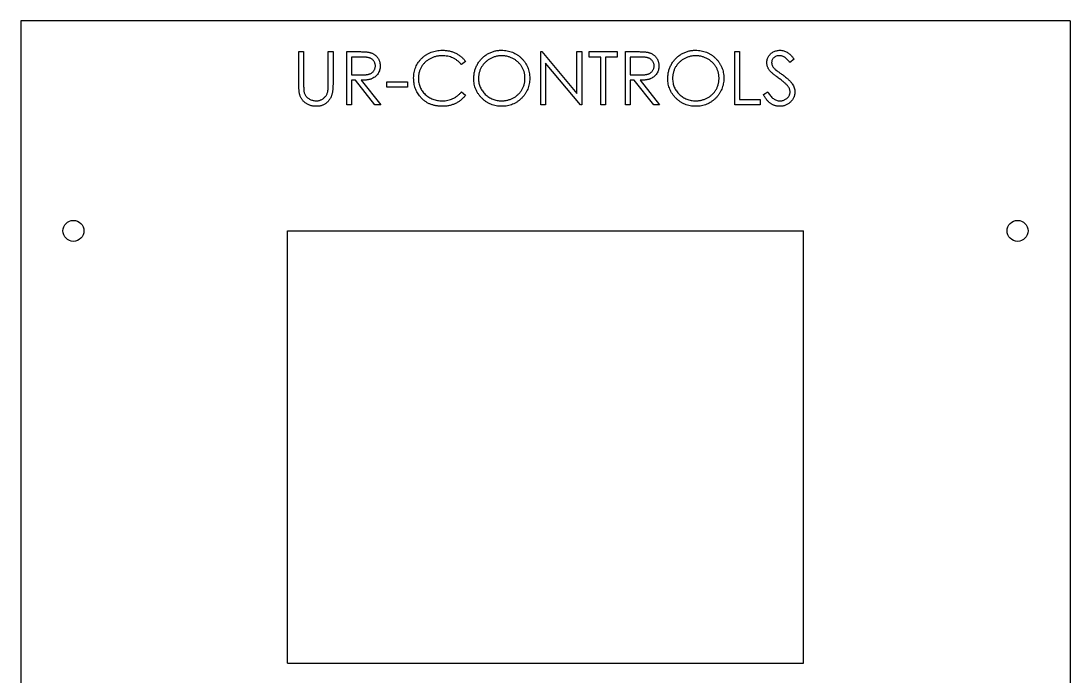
# Model space of a CAD drawing. Header units: millimetres. Extents: x 26 to 276, y 268 to 573.
# Drawn here: x 26.2 to 276.2, y 417.4 to 573.4 of the extents above; entities that cross this region are included whole.
import ezdxf

# ---------------------------------------------------------------- set-up
doc = ezdxf.new("R2010")
doc.units = ezdxf.units.MM

msp = doc.modelspace()

# ---------------------------------------------------------------- linework, layer by layer
at = {"color": 7, "linetype": 'Continuous', "lineweight": 25}
for p, q in [((26.19, 573.45), (26.19, 268.45)), ((276.19, 573.45), (26.19, 573.45)), ((276.19, 573.45), (276.19, 268.45)), ((92.41, 558.47), (92.41, 566.15)), ((92.41, 566.15), (93.55, 566.15)), ((93.55, 566.15), (93.55, 558.54)), ((99.41, 566.15), (100.55, 566.15)), ((99.41, 558.54), (99.41, 566.15)), ((100.55, 566.15), (100.55, 558.47)), ((103.81, 566.15), (106.35, 566.15)), ((103.81, 553.45), (103.81, 566.15)), ((150.05, 566.15), (150.29, 566.15)), ((150.05, 553.45), (150.05, 566.15)), ((150.29, 566.15), (158.68, 556.15)), ((158.68, 566.15), (159.82, 566.15)), ((158.68, 556.15), (158.68, 566.15)), ((159.82, 566.15), (159.82, 553.45)), ((161.61, 564.84), (161.61, 566.15)), ((161.61, 566.15), (168.29, 566.15)), ((168.29, 566.15), (168.29, 564.84)), ((170.24, 566.15), (172.78, 566.15)), ((170.24, 553.45), (170.24, 566.15)), ((196.29, 566.15), (197.43, 566.15)), ((196.29, 553.45), (196.29, 566.15)), ((197.43, 566.15), (197.43, 554.75)), ((104.95, 564.84), (104.95, 560.61)), ((107.33, 564.84), (104.95, 564.84)), ((132.14, 563.81), (131.14, 563.05)), ((159.56, 553.45), (151.19, 563.42)), ((151.19, 563.42), (151.19, 553.45)), ((164.38, 564.84), (161.61, 564.84)), ((164.38, 553.45), (164.38, 564.84)), ((165.52, 564.84), (165.52, 553.45)), ((168.29, 564.84), (165.52, 564.84)), ((173.76, 564.84), (171.38, 564.84)), ((171.38, 564.84), (171.38, 560.61)), ((210.46, 564.32), (209.43, 563.54)), ((104.95, 560.61), (107.27, 560.59)), ((171.38, 560.61), (173.7, 560.59)), ((104.95, 559.31), (104.95, 553.45)), ((105.87, 559.31), (104.95, 559.31)), ((110.54, 553.45), (105.87, 559.31)), ((107.28, 559.31), (111.95, 553.45)), ((113.41, 557.68), (113.41, 558.98)), ((113.41, 558.98), (118.3, 558.98)), ((118.3, 557.68), (113.41, 557.68)), ((118.3, 558.98), (118.3, 557.68)), ((171.38, 559.31), (171.38, 553.45)), ((172.3, 559.31), (171.38, 559.31)), ((176.97, 553.45), (172.3, 559.31)), ((173.71, 559.31), (178.38, 553.45)), ((131.14, 556.54), (132.14, 555.78)), ((203.13, 555.9), (204.2, 556.54)), ((104.95, 553.45), (103.81, 553.45)), ((111.95, 553.45), (110.54, 553.45)), ((151.19, 553.45), (150.05, 553.45)), ((159.82, 553.45), (159.56, 553.45)), ((165.52, 553.45), (164.38, 553.45)), ((171.38, 553.45), (170.24, 553.45)), ((178.38, 553.45), (176.97, 553.45)), ((202.31, 553.45), (196.29, 553.45)), ((197.43, 554.75), (202.31, 554.75)), ((202.31, 554.75), (202.31, 553.45)), ((89.69, 420.45), (89.69, 523.45)), ((89.69, 523.45), (212.69, 523.45)), ((212.69, 420.45), (212.69, 523.45)), ((89.69, 420.45), (212.69, 420.45))]:
    msp.add_line(p, q, dxfattribs=at)
for centre in [(38.69, 523.45), (263.69, 523.45)]:
    msp.add_circle(centre, 2.5, dxfattribs=at)
for points, knots in [([(106.35, 566.15), (106.52, 566.14), (106.85, 566.14), (107.31, 566.14), (107.74, 566.12), (108.12, 566.11), (108.45, 566.08), (108.75, 566.05), (109, 566.02), (109.16, 565.99), (109.23, 565.97)], [0, 0, 0, 0, 0.176258, 0.338434, 0.484822, 0.617158, 0.734698, 0.837385, 0.926372, 1, 1, 1, 1]), ([(109.23, 565.97), (109.32, 565.95), (109.5, 565.9), (109.77, 565.81), (110.02, 565.7), (110.26, 565.57), (110.48, 565.42), (110.7, 565.25), (110.9, 565.06), (111.08, 564.85), (111.25, 564.64), (111.39, 564.4), (111.51, 564.16), (111.61, 563.9), (111.69, 563.63), (111.75, 563.35), (111.78, 563.05), (111.78, 562.85), (111.79, 562.75)], [0, 0, 0, 0, 0.064217, 0.127064, 0.188745, 0.249132, 0.309453, 0.369827, 0.43065, 0.492352, 0.554072, 0.61569, 0.676798, 0.738439, 0.801317, 0.865185, 0.931641, 1, 1, 1, 1]), ([(119.76, 559.87), (119.77, 560.1), (119.78, 560.55), (119.88, 561.21), (120.03, 561.84), (120.24, 562.44), (120.52, 563.02), (120.85, 563.57), (121.25, 564.09), (121.71, 564.57), (122.21, 565.02), (122.74, 565.41), (123.31, 565.73), (123.91, 566.01), (124.54, 566.22), (125.2, 566.36), (125.89, 566.45), (126.36, 566.47), (126.6, 566.47)], [0, 0, 0, 0, 0.0645578, 0.1270135, 0.1879548, 0.2480139, 0.3077477, 0.3682345, 0.4294698, 0.4927434, 0.5562578, 0.6182168, 0.6796555, 0.7412455, 0.8034153, 0.8668155, 0.9323283, 1, 1, 1, 1]), ([(126.53, 565.17), (126.4, 565.17), (126.15, 565.16), (125.77, 565.13), (125.4, 565.07), (125.04, 564.99), (124.69, 564.89), (124.34, 564.77), (124, 564.62), (123.67, 564.45), (123.35, 564.27), (123.05, 564.06), (122.76, 563.84), (122.5, 563.61), (122.25, 563.36), (122.02, 563.09), (121.81, 562.81), (121.62, 562.51), (121.45, 562.21), (121.31, 561.89), (121.18, 561.56), (121.08, 561.22), (121, 560.88), (120.95, 560.52), (120.91, 560.15), (120.91, 559.91), (120.9, 559.78)], [0, 0, 0, 0, 0.043955, 0.087502, 0.130463, 0.172752, 0.215403, 0.25765, 0.300153, 0.343121, 0.385925, 0.427686, 0.468818, 0.509492, 0.549883, 0.58998, 0.630405, 0.670869, 0.711384, 0.751627, 0.791776, 0.832459, 0.873319, 0.914543, 0.956924, 1, 1, 1, 1]), ([(131.14, 563.05), (131.07, 563.14), (130.93, 563.3), (130.7, 563.54), (130.47, 563.76), (130.22, 563.97), (129.96, 564.16), (129.69, 564.33), (129.41, 564.49), (129.02, 564.68), (128.52, 564.88), (127.88, 565.04), (127.21, 565.15), (126.76, 565.16), (126.53, 565.17)], [0, 0, 0, 0, 0.063163, 0.125475, 0.187121, 0.248294, 0.309295, 0.36985, 0.430973, 0.492456, 0.616148, 0.740844, 0.868183, 1, 1, 1, 1]), ([(126.6, 566.47), (126.74, 566.47), (127.03, 566.47), (127.46, 566.43), (127.88, 566.38), (128.28, 566.3), (128.68, 566.2), (129.06, 566.08), (129.44, 565.94), (129.8, 565.78), (130.15, 565.59), (130.48, 565.39), (130.8, 565.17), (131.1, 564.94), (131.38, 564.68), (131.65, 564.41), (131.91, 564.12), (132.06, 563.92), (132.14, 563.81)], [0, 0, 0, 0, 0.068548, 0.135683, 0.201215, 0.265682, 0.329267, 0.392395, 0.45507, 0.517127, 0.57879, 0.63974, 0.700192, 0.759806, 0.819628, 0.879355, 0.939512, 1, 1, 1, 1]), ([(134.09, 559.74), (134.09, 559.89), (134.1, 560.19), (134.15, 560.64), (134.21, 561.08), (134.31, 561.51), (134.44, 561.93), (134.58, 562.34), (134.77, 562.74), (134.97, 563.14), (135.2, 563.52), (135.46, 563.88), (135.72, 564.22), (136.02, 564.53), (136.33, 564.83), (136.66, 565.1), (137.01, 565.36), (137.38, 565.59), (137.77, 565.8), (138.16, 565.98), (138.56, 566.13), (138.97, 566.25), (139.39, 566.35), (139.82, 566.42), (140.25, 566.47), (140.54, 566.47), (140.69, 566.47)], [0, 0, 0, 0, 0.043209, 0.085873, 0.12812, 0.170152, 0.211918, 0.253753, 0.296006, 0.338443, 0.381015, 0.42282, 0.464089, 0.505126, 0.545975, 0.586985, 0.628339, 0.670084, 0.711992, 0.753039, 0.794049, 0.834886, 0.875498, 0.916547, 0.958004, 1, 1, 1, 1]), ([(140.74, 565.17), (140.62, 565.17), (140.38, 565.16), (140.03, 565.13), (139.67, 565.07), (139.33, 564.99), (138.99, 564.89), (138.65, 564.76), (138.31, 564.61), (137.99, 564.44), (137.67, 564.26), (137.38, 564.05), (137.1, 563.83), (136.83, 563.59), (136.59, 563.34), (136.36, 563.07), (136.15, 562.79), (135.96, 562.49), (135.79, 562.18), (135.64, 561.86), (135.51, 561.52), (135.41, 561.18), (135.33, 560.84), (135.28, 560.48), (135.24, 560.12), (135.23, 559.87), (135.23, 559.74)], [0, 0, 0, 0, 0.042023, 0.083645, 0.124984, 0.166247, 0.207702, 0.249631, 0.291742, 0.334743, 0.37746, 0.419556, 0.461044, 0.502096, 0.542891, 0.583801, 0.624864, 0.666225, 0.707399, 0.748557, 0.789655, 0.83074, 0.87207, 0.913993, 0.956498, 1, 1, 1, 1]), ([(140.69, 566.47), (140.92, 566.46), (141.38, 566.45), (142.06, 566.36), (142.71, 566.21), (143.33, 566), (143.92, 565.73), (144.48, 565.39), (145.02, 565), (145.51, 564.55), (145.96, 564.06), (146.36, 563.53), (146.69, 562.98), (146.97, 562.4), (147.18, 561.79), (147.33, 561.15), (147.43, 560.48), (147.44, 560.03), (147.44, 559.8)], [0, 0, 0, 0, 0.06657, 0.130749, 0.193413, 0.254989, 0.316114, 0.377262, 0.439401, 0.502971, 0.566525, 0.628231, 0.689091, 0.749345, 0.81017, 0.87161, 0.934869, 1, 1, 1, 1]), ([(146.3, 559.8), (146.3, 559.93), (146.3, 560.17), (146.26, 560.53), (146.21, 560.88), (146.13, 561.23), (146.03, 561.56), (145.9, 561.89), (145.75, 562.2), (145.58, 562.51), (145.39, 562.8), (145.18, 563.09), (144.95, 563.35), (144.71, 563.6), (144.44, 563.83), (144.16, 564.05), (143.86, 564.26), (143.54, 564.44), (143.21, 564.61), (142.87, 564.76), (142.53, 564.89), (142.18, 564.99), (141.83, 565.07), (141.47, 565.13), (141.11, 565.16), (140.87, 565.17), (140.74, 565.17)], [0, 0, 0, 0, 0.042915, 0.08513, 0.126473, 0.167453, 0.207976, 0.248249, 0.28875, 0.32967, 0.370537, 0.411129, 0.451819, 0.492406, 0.533486, 0.575263, 0.617441, 0.660672, 0.70394, 0.746868, 0.789079, 0.831104, 0.873238, 0.915166, 0.957381, 1, 1, 1, 1]), ([(172.78, 566.15), (172.95, 566.14), (173.28, 566.14), (173.74, 566.14), (174.17, 566.12), (174.55, 566.11), (174.89, 566.08), (175.18, 566.05), (175.44, 566.02), (175.59, 565.99), (175.66, 565.97)], [0, 0, 0, 0, 0.176258, 0.338434, 0.484822, 0.617158, 0.734698, 0.837385, 0.926372, 1, 1, 1, 1]), ([(175.66, 565.97), (175.75, 565.95), (175.93, 565.9), (176.2, 565.81), (176.45, 565.7), (176.69, 565.57), (176.91, 565.42), (177.13, 565.25), (177.33, 565.06), (177.51, 564.85), (177.68, 564.64), (177.82, 564.4), (177.94, 564.16), (178.04, 563.9), (178.12, 563.63), (178.18, 563.35), (178.21, 563.05), (178.22, 562.85), (178.22, 562.75)], [0, 0, 0, 0, 0.064217, 0.127064, 0.188745, 0.249132, 0.309453, 0.369827, 0.43065, 0.492352, 0.554072, 0.61569, 0.676798, 0.738439, 0.801317, 0.865185, 0.931641, 1, 1, 1, 1]), ([(180.33, 559.74), (180.34, 559.89), (180.34, 560.19), (180.39, 560.64), (180.45, 561.08), (180.55, 561.51), (180.68, 561.93), (180.83, 562.34), (181.01, 562.74), (181.21, 563.14), (181.44, 563.52), (181.7, 563.88), (181.96, 564.22), (182.26, 564.53), (182.57, 564.83), (182.9, 565.1), (183.25, 565.36), (183.62, 565.59), (184.01, 565.8), (184.4, 565.98), (184.8, 566.13), (185.21, 566.25), (185.63, 566.35), (186.06, 566.42), (186.49, 566.47), (186.78, 566.47), (186.93, 566.47)], [0, 0, 0, 0, 0.043209, 0.085873, 0.12812, 0.170152, 0.211918, 0.253753, 0.296006, 0.338443, 0.381015, 0.42282, 0.464089, 0.505126, 0.545975, 0.586985, 0.628339, 0.670084, 0.711992, 0.753039, 0.794049, 0.834886, 0.875498, 0.916547, 0.958004, 1, 1, 1, 1]), ([(186.98, 565.17), (186.86, 565.17), (186.62, 565.16), (186.27, 565.13), (185.92, 565.07), (185.57, 564.99), (185.23, 564.89), (184.89, 564.76), (184.56, 564.61), (184.23, 564.44), (183.92, 564.26), (183.62, 564.05), (183.34, 563.83), (183.07, 563.59), (182.83, 563.34), (182.6, 563.07), (182.39, 562.79), (182.2, 562.49), (182.03, 562.18), (181.88, 561.86), (181.75, 561.52), (181.65, 561.18), (181.57, 560.84), (181.52, 560.48), (181.48, 560.12), (181.48, 559.87), (181.47, 559.74)], [0, 0, 0, 0, 0.042023, 0.083645, 0.124984, 0.166247, 0.207702, 0.249631, 0.291742, 0.334743, 0.37746, 0.419556, 0.461044, 0.502096, 0.542891, 0.583801, 0.624864, 0.666225, 0.707399, 0.748557, 0.789655, 0.83074, 0.87207, 0.913993, 0.956498, 1, 1, 1, 1]), ([(186.93, 566.47), (187.16, 566.46), (187.63, 566.45), (188.3, 566.36), (188.95, 566.21), (189.57, 566), (190.16, 565.73), (190.73, 565.39), (191.26, 565), (191.75, 564.55), (192.2, 564.06), (192.6, 563.53), (192.94, 562.98), (193.21, 562.4), (193.43, 561.79), (193.57, 561.15), (193.67, 560.48), (193.68, 560.03), (193.69, 559.8)], [0, 0, 0, 0, 0.06657, 0.130749, 0.193413, 0.254989, 0.316114, 0.377262, 0.439401, 0.502971, 0.566525, 0.628231, 0.689091, 0.749345, 0.81017, 0.87161, 0.934869, 1, 1, 1, 1]), ([(192.55, 559.8), (192.54, 559.93), (192.54, 560.17), (192.5, 560.53), (192.45, 560.88), (192.37, 561.23), (192.27, 561.56), (192.14, 561.89), (191.99, 562.2), (191.82, 562.51), (191.63, 562.8), (191.42, 563.09), (191.19, 563.35), (190.95, 563.6), (190.68, 563.83), (190.4, 564.05), (190.1, 564.26), (189.78, 564.44), (189.45, 564.61), (189.11, 564.76), (188.77, 564.89), (188.42, 564.99), (188.07, 565.07), (187.71, 565.13), (187.35, 565.16), (187.11, 565.17), (186.98, 565.17)], [0, 0, 0, 0, 0.042915, 0.08513, 0.126473, 0.167453, 0.207976, 0.248249, 0.28875, 0.32967, 0.370537, 0.411129, 0.451819, 0.492406, 0.533486, 0.575263, 0.617441, 0.660672, 0.70394, 0.746868, 0.789079, 0.831104, 0.873238, 0.915166, 0.957381, 1, 1, 1, 1]), ([(203.94, 563.51), (203.95, 563.64), (203.96, 563.91), (204.04, 564.3), (204.16, 564.67), (204.34, 565.02), (204.56, 565.34), (204.82, 565.63), (205.14, 565.87), (205.48, 566.09), (205.85, 566.26), (206.24, 566.38), (206.65, 566.46), (206.93, 566.47), (207.07, 566.47)], [0, 0, 0, 0, 0.083785, 0.16578, 0.24628, 0.327461, 0.408797, 0.489715, 0.571376, 0.655523, 0.741019, 0.826547, 0.911989, 1, 1, 1, 1]), ([(206.95, 565.17), (206.81, 565.16), (206.56, 565.16), (206.2, 565.06), (205.88, 564.92), (205.6, 564.71), (205.37, 564.47), (205.2, 564.19), (205.1, 563.88), (205.09, 563.67), (205.08, 563.56)], [0, 0, 0, 0, 0.143073, 0.275903, 0.402371, 0.528414, 0.650356, 0.765895, 0.880774, 1, 1, 1, 1]), ([(209.43, 563.54), (209.36, 563.62), (209.24, 563.77), (209.06, 563.99), (208.89, 564.19), (208.72, 564.36), (208.56, 564.51), (208.41, 564.65), (208.26, 564.76), (208.08, 564.88), (207.85, 565), (207.56, 565.1), (207.26, 565.16), (207.05, 565.16), (206.95, 565.17)], [0, 0, 0, 0, 0.098469, 0.189629, 0.274184, 0.352183, 0.423199, 0.488551, 0.548473, 0.60144, 0.701198, 0.799592, 0.898545, 1, 1, 1, 1]), ([(207.07, 566.47), (207.22, 566.47), (207.52, 566.46), (207.96, 566.37), (208.38, 566.22), (208.72, 566.05), (208.98, 565.88), (209.19, 565.73), (209.39, 565.56), (209.6, 565.36), (209.81, 565.13), (210.02, 564.88), (210.24, 564.61), (210.38, 564.42), (210.46, 564.32)], [0, 0, 0, 0, 0.1072328, 0.2132518, 0.3188304, 0.4267935, 0.483646, 0.5436038, 0.6083076, 0.6771268, 0.7506856, 0.8287134, 0.9121903, 1, 1, 1, 1]), ([(107.27, 560.59), (107.38, 560.59), (107.59, 560.59), (107.9, 560.61), (108.18, 560.62), (108.44, 560.65), (108.68, 560.68), (108.9, 560.72), (109.09, 560.77), (109.32, 560.84), (109.58, 560.96), (109.85, 561.13), (110.09, 561.34), (110.29, 561.58), (110.45, 561.85), (110.56, 562.14), (110.63, 562.44), (110.64, 562.65), (110.65, 562.75)], [0, 0, 0, 0, 0.071668, 0.138913, 0.201185, 0.259124, 0.312255, 0.360682, 0.405086, 0.445102, 0.518778, 0.589462, 0.658462, 0.727283, 0.796322, 0.863175, 0.930949, 1, 1, 1, 1]), ([(111.79, 562.75), (111.78, 562.58), (111.77, 562.25), (111.67, 561.77), (111.52, 561.32), (111.3, 560.91), (111.02, 560.54), (110.68, 560.21), (110.29, 559.93), (109.93, 559.74), (109.6, 559.62), (109.34, 559.54), (109.05, 559.47), (108.74, 559.41), (108.41, 559.36), (108.05, 559.33), (107.68, 559.31), (107.42, 559.31), (107.28, 559.31)], [0, 0, 0, 0, 0.07878, 0.153721, 0.226714, 0.299191, 0.37119, 0.443006, 0.516689, 0.593217, 0.633873, 0.676989, 0.7229, 0.771959, 0.824211, 0.879379, 0.937948, 1, 1, 1, 1]), ([(110.65, 562.75), (110.64, 562.85), (110.63, 563.06), (110.56, 563.35), (110.44, 563.63), (110.28, 563.89), (110.09, 564.13), (109.86, 564.33), (109.6, 564.5), (109.36, 564.61), (109.14, 564.68), (108.96, 564.72), (108.75, 564.76), (108.51, 564.79), (108.25, 564.81), (107.96, 564.83), (107.66, 564.84), (107.44, 564.84), (107.33, 564.84)], [0, 0, 0, 0, 0.068814, 0.136365, 0.204019, 0.273064, 0.342913, 0.410965, 0.479169, 0.549308, 0.587652, 0.630647, 0.678879, 0.731934, 0.791111, 0.855283, 0.925086, 1, 1, 1, 1]), ([(173.7, 560.59), (173.81, 560.59), (174.02, 560.59), (174.33, 560.61), (174.61, 560.62), (174.87, 560.65), (175.11, 560.68), (175.33, 560.72), (175.53, 560.77), (175.75, 560.84), (176.01, 560.96), (176.29, 561.13), (176.52, 561.34), (176.72, 561.58), (176.88, 561.85), (176.99, 562.14), (177.06, 562.44), (177.07, 562.65), (177.08, 562.75)], [0, 0, 0, 0, 0.071668, 0.138913, 0.201185, 0.259124, 0.312255, 0.360682, 0.405086, 0.445102, 0.518778, 0.589462, 0.658462, 0.727283, 0.796322, 0.863175, 0.930949, 1, 1, 1, 1]), ([(178.22, 562.75), (178.21, 562.58), (178.2, 562.25), (178.1, 561.77), (177.95, 561.32), (177.73, 560.91), (177.45, 560.54), (177.11, 560.21), (176.72, 559.93), (176.36, 559.74), (176.04, 559.62), (175.77, 559.54), (175.48, 559.47), (175.17, 559.41), (174.84, 559.36), (174.48, 559.33), (174.11, 559.31), (173.85, 559.31), (173.71, 559.31)], [0, 0, 0, 0, 0.07878, 0.153721, 0.226714, 0.299191, 0.37119, 0.443006, 0.516689, 0.593217, 0.633873, 0.676989, 0.7229, 0.771959, 0.824211, 0.879379, 0.937948, 1, 1, 1, 1]), ([(177.08, 562.75), (177.07, 562.85), (177.06, 563.06), (176.99, 563.35), (176.87, 563.63), (176.71, 563.89), (176.52, 564.13), (176.29, 564.33), (176.03, 564.5), (175.79, 564.61), (175.58, 564.68), (175.39, 564.72), (175.18, 564.76), (174.94, 564.79), (174.68, 564.81), (174.4, 564.83), (174.09, 564.84), (173.87, 564.84), (173.76, 564.84)], [0, 0, 0, 0, 0.068814, 0.136365, 0.204019, 0.273064, 0.342913, 0.410965, 0.479169, 0.549308, 0.587652, 0.630647, 0.678879, 0.731934, 0.791111, 0.855283, 0.925086, 1, 1, 1, 1]), ([(204.65, 561.57), (204.6, 561.65), (204.49, 561.8), (204.34, 562.03), (204.22, 562.26), (204.12, 562.5), (204.04, 562.75), (203.98, 563), (203.95, 563.25), (203.94, 563.42), (203.94, 563.51)], [0, 0, 0, 0, 0.133507, 0.262559, 0.388264, 0.512667, 0.633722, 0.755394, 0.877553, 1, 1, 1, 1]), ([(205.08, 563.56), (205.08, 563.49), (205.09, 563.36), (205.13, 563.16), (205.18, 562.95), (205.26, 562.76), (205.37, 562.55), (205.52, 562.35), (205.7, 562.13), (205.84, 561.99), (205.92, 561.92)], [0, 0, 0, 0, 0.107285, 0.214746, 0.322939, 0.434116, 0.553412, 0.686073, 0.834256, 1, 1, 1, 1]), ([(206.73, 559.85), (206.6, 559.94), (206.34, 560.12), (205.99, 560.39), (205.67, 560.64), (205.39, 560.87), (205.15, 561.07), (204.94, 561.25), (204.78, 561.42), (204.69, 561.53), (204.65, 561.57)], [0, 0, 0, 0, 0.181535, 0.347082, 0.495568, 0.628357, 0.74552, 0.845831, 0.930782, 1, 1, 1, 1]), ([(205.92, 561.92), (205.95, 561.89), (206.01, 561.84), (206.13, 561.74), (206.29, 561.62), (206.49, 561.47), (206.72, 561.3), (206.99, 561.11), (207.3, 560.89), (207.51, 560.74), (207.63, 560.66)], [0, 0, 0, 0, 0.052594, 0.124952, 0.218094, 0.333502, 0.468789, 0.624938, 0.801683, 1, 1, 1, 1]), ([(207.63, 560.66), (207.76, 560.55), (208.03, 560.36), (208.41, 560.07), (208.76, 559.78), (209.07, 559.51), (209.34, 559.24), (209.59, 558.98), (209.8, 558.73), (210.03, 558.41), (210.27, 558.01), (210.47, 557.53), (210.59, 557.04), (210.61, 556.72), (210.62, 556.56)], [0, 0, 0, 0, 0.096972, 0.187773, 0.272396, 0.351321, 0.424335, 0.491909, 0.554233, 0.611268, 0.716348, 0.81454, 0.908495, 1, 1, 1, 1]), ([(92.64, 555.8), (92.62, 555.87), (92.58, 556.01), (92.53, 556.26), (92.5, 556.53), (92.46, 556.85), (92.44, 557.2), (92.42, 557.59), (92.41, 558.02), (92.41, 558.32), (92.41, 558.47)], [0, 0, 0, 0, 0.0781299, 0.1694654, 0.2743353, 0.3921102, 0.5236873, 0.6683654, 0.8271319, 1, 1, 1, 1]), ([(93.55, 558.54), (93.55, 558.43), (93.55, 558.22), (93.55, 557.93), (93.56, 557.67), (93.56, 557.45), (93.57, 557.25), (93.58, 557.09), (93.59, 556.96), (93.6, 556.88), (93.6, 556.85)], [0, 0, 0, 0, 0.1910786, 0.3626046, 0.5160988, 0.650038, 0.7659767, 0.862374, 0.9408421, 1, 1, 1, 1]), ([(100.55, 558.47), (100.55, 558.34), (100.55, 558.07), (100.53, 557.67), (100.51, 557.3), (100.47, 556.94), (100.43, 556.61), (100.38, 556.29), (100.31, 556), (100.23, 555.72), (100.14, 555.46), (100.03, 555.21), (99.9, 554.97), (99.75, 554.74), (99.58, 554.51), (99.38, 554.3), (99.17, 554.09), (98.94, 553.89), (98.7, 553.71), (98.44, 553.55), (98.16, 553.42), (97.88, 553.31), (97.58, 553.22), (97.26, 553.16), (96.94, 553.13), (96.72, 553.12), (96.61, 553.12)], [0, 0, 0, 0, 0.054858, 0.107059, 0.156978, 0.203992, 0.248492, 0.290483, 0.330489, 0.367886, 0.403858, 0.440009, 0.476295, 0.512792, 0.550485, 0.588381, 0.627645, 0.667979, 0.708433, 0.748602, 0.789088, 0.829461, 0.870371, 0.912214, 0.955547, 1, 1, 1, 1]), ([(99.28, 556.56), (99.29, 556.61), (99.32, 556.71), (99.34, 556.88), (99.36, 557.08), (99.38, 557.31), (99.4, 557.57), (99.41, 557.86), (99.41, 558.19), (99.41, 558.42), (99.41, 558.54)], [0, 0, 0, 0, 0.069835, 0.155621, 0.257802, 0.373811, 0.506402, 0.655564, 0.820079, 1, 1, 1, 1]), ([(121.38, 555.34), (121.25, 555.5), (120.99, 555.81), (120.66, 556.32), (120.38, 556.85), (120.16, 557.41), (119.98, 557.99), (119.86, 558.6), (119.78, 559.22), (119.77, 559.65), (119.76, 559.87)], [0, 0, 0, 0, 0.124329, 0.247156, 0.36878, 0.490734, 0.613614, 0.738958, 0.867311, 1, 1, 1, 1]), ([(120.9, 559.78), (120.91, 559.59), (120.92, 559.23), (121, 558.69), (121.12, 558.17), (121.3, 557.68), (121.53, 557.21), (121.81, 556.76), (122.14, 556.34), (122.52, 555.95), (122.93, 555.59), (123.38, 555.28), (123.85, 555.01), (124.35, 554.8), (124.88, 554.63), (125.43, 554.51), (126.01, 554.43), (126.4, 554.43), (126.61, 554.42)], [0, 0, 0, 0, 0.064323, 0.12629, 0.186726, 0.246146, 0.305576, 0.365429, 0.426326, 0.48884, 0.551725, 0.613919, 0.675484, 0.737334, 0.800229, 0.864502, 0.931041, 1, 1, 1, 1]), ([(140.79, 553.12), (140.56, 553.13), (140.11, 553.14), (139.44, 553.23), (138.8, 553.38), (138.19, 553.59), (137.6, 553.87), (137.05, 554.2), (136.52, 554.6), (136.02, 555.05), (135.57, 555.54), (135.18, 556.06), (134.84, 556.61), (134.57, 557.19), (134.35, 557.79), (134.21, 558.42), (134.11, 559.07), (134.1, 559.51), (134.09, 559.74)], [0, 0, 0, 0, 0.065819, 0.129747, 0.192072, 0.253459, 0.31457, 0.37628, 0.439026, 0.503267, 0.567493, 0.629705, 0.691, 0.751452, 0.812004, 0.87315, 0.935635, 1, 1, 1, 1]), ([(135.23, 559.74), (135.24, 559.56), (135.25, 559.2), (135.33, 558.67), (135.45, 558.16), (135.63, 557.68), (135.86, 557.21), (136.14, 556.77), (136.47, 556.35), (136.84, 555.96), (137.25, 555.6), (137.69, 555.28), (138.15, 555.02), (138.63, 554.8), (139.13, 554.63), (139.65, 554.51), (140.19, 554.43), (140.56, 554.43), (140.74, 554.42)], [0, 0, 0, 0, 0.064504, 0.126899, 0.187747, 0.24815, 0.308586, 0.369583, 0.431827, 0.49618, 0.560668, 0.623504, 0.68526, 0.746537, 0.808327, 0.870486, 0.934317, 1, 1, 1, 1]), ([(140.74, 554.42), (140.87, 554.42), (141.12, 554.43), (141.49, 554.46), (141.85, 554.52), (142.21, 554.6), (142.56, 554.7), (142.9, 554.81), (143.23, 554.96), (143.56, 555.13), (143.87, 555.31), (144.17, 555.51), (144.45, 555.73), (144.71, 555.97), (144.96, 556.22), (145.19, 556.48), (145.39, 556.77), (145.58, 557.07), (145.75, 557.38), (145.9, 557.7), (146.03, 558.03), (146.13, 558.37), (146.21, 558.71), (146.26, 559.07), (146.3, 559.43), (146.3, 559.68), (146.3, 559.8)], [0, 0, 0, 0, 0.043633, 0.086538, 0.129177, 0.171436, 0.213416, 0.255266, 0.297369, 0.339941, 0.382347, 0.423953, 0.464871, 0.505572, 0.546003, 0.586568, 0.627065, 0.668271, 0.709549, 0.750428, 0.791096, 0.832027, 0.873136, 0.914611, 0.956956, 1, 1, 1, 1]), ([(147.44, 559.8), (147.44, 559.57), (147.43, 559.12), (147.33, 558.46), (147.18, 557.83), (146.97, 557.22), (146.7, 556.63), (146.36, 556.08), (145.97, 555.55), (145.52, 555.06), (145.02, 554.6), (144.5, 554.21), (143.95, 553.87), (143.36, 553.6), (142.76, 553.38), (142.13, 553.23), (141.47, 553.14), (141.02, 553.13), (140.79, 553.12)], [0, 0, 0, 0, 0.065227, 0.128569, 0.19032, 0.251378, 0.312388, 0.373789, 0.436431, 0.500567, 0.564687, 0.627136, 0.688455, 0.749246, 0.810155, 0.871671, 0.934773, 1, 1, 1, 1]), ([(187.03, 553.12), (186.8, 553.13), (186.35, 553.14), (185.68, 553.23), (185.04, 553.38), (184.43, 553.59), (183.85, 553.87), (183.29, 554.2), (182.76, 554.6), (182.27, 555.05), (181.81, 555.54), (181.42, 556.06), (181.08, 556.61), (180.81, 557.19), (180.59, 557.79), (180.45, 558.42), (180.35, 559.07), (180.34, 559.51), (180.33, 559.74)], [0, 0, 0, 0, 0.065819, 0.129747, 0.192072, 0.253459, 0.31457, 0.37628, 0.439026, 0.503267, 0.567493, 0.629705, 0.691, 0.751452, 0.812004, 0.87315, 0.935635, 1, 1, 1, 1]), ([(181.47, 559.74), (181.48, 559.56), (181.49, 559.2), (181.57, 558.67), (181.69, 558.16), (181.87, 557.68), (182.1, 557.21), (182.38, 556.77), (182.71, 556.35), (183.08, 555.96), (183.5, 555.6), (183.93, 555.28), (184.39, 555.02), (184.87, 554.8), (185.37, 554.63), (185.89, 554.51), (186.43, 554.43), (186.8, 554.43), (186.98, 554.42)], [0, 0, 0, 0, 0.064504, 0.126899, 0.187747, 0.24815, 0.308586, 0.369583, 0.431827, 0.49618, 0.560668, 0.623504, 0.68526, 0.746537, 0.808327, 0.870486, 0.934317, 1, 1, 1, 1]), ([(186.98, 554.42), (187.11, 554.42), (187.36, 554.43), (187.73, 554.46), (188.09, 554.52), (188.45, 554.6), (188.8, 554.7), (189.14, 554.81), (189.47, 554.96), (189.8, 555.13), (190.12, 555.31), (190.42, 555.51), (190.69, 555.73), (190.96, 555.97), (191.2, 556.22), (191.43, 556.48), (191.63, 556.77), (191.82, 557.07), (191.99, 557.38), (192.14, 557.7), (192.27, 558.03), (192.37, 558.37), (192.45, 558.71), (192.5, 559.07), (192.54, 559.43), (192.54, 559.68), (192.55, 559.8)], [0, 0, 0, 0, 0.043633, 0.086538, 0.129177, 0.171436, 0.213416, 0.255266, 0.297369, 0.339941, 0.382347, 0.423953, 0.464871, 0.505572, 0.546003, 0.586568, 0.627065, 0.668271, 0.709549, 0.750428, 0.791096, 0.832027, 0.873136, 0.914611, 0.956956, 1, 1, 1, 1]), ([(193.69, 559.8), (193.68, 559.57), (193.67, 559.12), (193.57, 558.46), (193.42, 557.83), (193.21, 557.22), (192.94, 556.63), (192.6, 556.08), (192.21, 555.55), (191.76, 555.06), (191.26, 554.6), (190.74, 554.21), (190.19, 553.87), (189.61, 553.6), (189, 553.38), (188.37, 553.23), (187.71, 553.14), (187.26, 553.13), (187.03, 553.12)], [0, 0, 0, 0, 0.065227, 0.128569, 0.19032, 0.251378, 0.312388, 0.373789, 0.436431, 0.500567, 0.564687, 0.627136, 0.688455, 0.749246, 0.810155, 0.871671, 0.934773, 1, 1, 1, 1]), ([(209.02, 557.82), (208.97, 557.89), (208.85, 558.05), (208.64, 558.27), (208.4, 558.51), (208.13, 558.76), (207.83, 559.01), (207.49, 559.29), (207.13, 559.56), (206.87, 559.75), (206.73, 559.85)], [0, 0, 0, 0, 0.090279, 0.18953, 0.299198, 0.418926, 0.548376, 0.688136, 0.839084, 1, 1, 1, 1]), ([(209.48, 556.57), (209.47, 556.68), (209.46, 556.9), (209.37, 557.21), (209.23, 557.53), (209.09, 557.72), (209.02, 557.82)], [0, 0, 0, 0, 0.234723, 0.477158, 0.728556, 1, 1, 1, 1]), ([(96.61, 553.12), (96.48, 553.12), (96.24, 553.13), (95.89, 553.16), (95.55, 553.22), (95.22, 553.3), (94.91, 553.4), (94.61, 553.53), (94.33, 553.68), (94.06, 553.85), (93.8, 554.04), (93.57, 554.25), (93.36, 554.47), (93.17, 554.7), (93, 554.96), (92.86, 555.22), (92.73, 555.5), (92.67, 555.7), (92.64, 555.8)], [0, 0, 0, 0, 0.071175, 0.139644, 0.206317, 0.271373, 0.335418, 0.398076, 0.460608, 0.52297, 0.584716, 0.644895, 0.704291, 0.762998, 0.821087, 0.880104, 0.939388, 1, 1, 1, 1]), ([(93.6, 556.85), (93.62, 556.73), (93.66, 556.5), (93.75, 556.17), (93.88, 555.87), (94.03, 555.59), (94.24, 555.35), (94.48, 555.13), (94.77, 554.93), (95.1, 554.75), (95.46, 554.61), (95.82, 554.5), (96.18, 554.43), (96.42, 554.43), (96.54, 554.42)], [0, 0, 0, 0, 0.086315, 0.167766, 0.244433, 0.318135, 0.391884, 0.470068, 0.553904, 0.644339, 0.736875, 0.826168, 0.913679, 1, 1, 1, 1]), ([(96.54, 554.42), (96.65, 554.43), (96.85, 554.43), (97.16, 554.48), (97.46, 554.57), (97.75, 554.68), (98.03, 554.83), (98.28, 555), (98.51, 555.2), (98.72, 555.42), (98.9, 555.67), (99.06, 555.94), (99.19, 556.24), (99.25, 556.46), (99.28, 556.56)], [0, 0, 0, 0, 0.082891, 0.165303, 0.247762, 0.331528, 0.41528, 0.496366, 0.577151, 0.657783, 0.739322, 0.823793, 0.909476, 1, 1, 1, 1]), ([(126.61, 553.12), (126.48, 553.12), (126.21, 553.12), (125.81, 553.15), (125.42, 553.19), (125.04, 553.26), (124.68, 553.33), (124.32, 553.43), (123.98, 553.54), (123.64, 553.67), (123.32, 553.82), (123.01, 553.98), (122.71, 554.17), (122.42, 554.37), (122.14, 554.58), (121.87, 554.82), (121.62, 555.07), (121.46, 555.25), (121.38, 555.34)], [0, 0, 0, 0, 0.0696628, 0.1377496, 0.2039167, 0.2687799, 0.3324137, 0.3947535, 0.45618, 0.5169956, 0.5773959, 0.6371983, 0.6969992, 0.7567562, 0.8165539, 0.876948, 0.9381318, 1, 1, 1, 1]), ([(126.61, 554.42), (126.83, 554.43), (127.26, 554.44), (127.9, 554.54), (128.52, 554.71), (129.1, 554.94), (129.66, 555.24), (130.19, 555.61), (130.69, 556.04), (130.99, 556.37), (131.14, 556.54)], [0, 0, 0, 0, 0.1285152, 0.2529486, 0.3747547, 0.4959398, 0.6171806, 0.7409095, 0.8678111, 1, 1, 1, 1]), ([(132.14, 555.78), (132.06, 555.68), (131.9, 555.47), (131.64, 555.18), (131.37, 554.91), (131.08, 554.65), (130.78, 554.41), (130.46, 554.19), (130.12, 553.99), (129.78, 553.81), (129.42, 553.65), (129.05, 553.51), (128.67, 553.39), (128.28, 553.29), (127.88, 553.21), (127.46, 553.16), (127.04, 553.12), (126.76, 553.12), (126.61, 553.12)], [0, 0, 0, 0, 0.061674, 0.123053, 0.183475, 0.243727, 0.304279, 0.364863, 0.425946, 0.487391, 0.54922, 0.611144, 0.673529, 0.736961, 0.800785, 0.866013, 0.932101, 1, 1, 1, 1]), ([(206.99, 553.12), (206.89, 553.12), (206.7, 553.13), (206.42, 553.16), (206.15, 553.2), (205.88, 553.28), (205.62, 553.37), (205.36, 553.48), (205.12, 553.61), (204.87, 553.76), (204.64, 553.93), (204.41, 554.13), (204.18, 554.36), (203.96, 554.62), (203.74, 554.9), (203.53, 555.2), (203.33, 555.54), (203.2, 555.77), (203.13, 555.9)], [0, 0, 0, 0, 0.057208, 0.113696, 0.169178, 0.224159, 0.27872, 0.333794, 0.389241, 0.445822, 0.503704, 0.564294, 0.627975, 0.695038, 0.765373, 0.839611, 0.917538, 1, 1, 1, 1]), ([(204.2, 556.54), (204.3, 556.37), (204.49, 556.05), (204.81, 555.62), (205.14, 555.25), (205.49, 554.95), (205.84, 554.71), (206.22, 554.55), (206.6, 554.44), (206.86, 554.43), (206.99, 554.42)], [0, 0, 0, 0, 0.159004, 0.304646, 0.438547, 0.562322, 0.677433, 0.786897, 0.893611, 1, 1, 1, 1]), ([(206.99, 554.42), (207.1, 554.43), (207.32, 554.43), (207.65, 554.49), (207.96, 554.58), (208.26, 554.71), (208.54, 554.87), (208.79, 555.06), (209, 555.27), (209.17, 555.51), (209.31, 555.76), (209.41, 556.03), (209.47, 556.3), (209.47, 556.48), (209.48, 556.57)], [0, 0, 0, 0, 0.091264, 0.18093, 0.270088, 0.360156, 0.448343, 0.532666, 0.613834, 0.693982, 0.772716, 0.849335, 0.923967, 1, 1, 1, 1]), ([(210.62, 556.56), (210.62, 556.44), (210.61, 556.22), (210.56, 555.89), (210.48, 555.56), (210.36, 555.26), (210.21, 554.96), (210.03, 554.67), (209.81, 554.4), (209.56, 554.14), (209.29, 553.9), (209.01, 553.69), (208.71, 553.51), (208.39, 553.37), (208.06, 553.26), (207.72, 553.18), (207.36, 553.13), (207.11, 553.12), (206.99, 553.12)], [0, 0, 0, 0, 0.061484, 0.121775, 0.18092, 0.240256, 0.300114, 0.361146, 0.423501, 0.488669, 0.553954, 0.617581, 0.680238, 0.742187, 0.804663, 0.868259, 0.93302, 1, 1, 1, 1])]:
    msp.add_open_spline(points, degree=3, knots=knots, dxfattribs=at)

doc.saveas('drawing.dxf')
